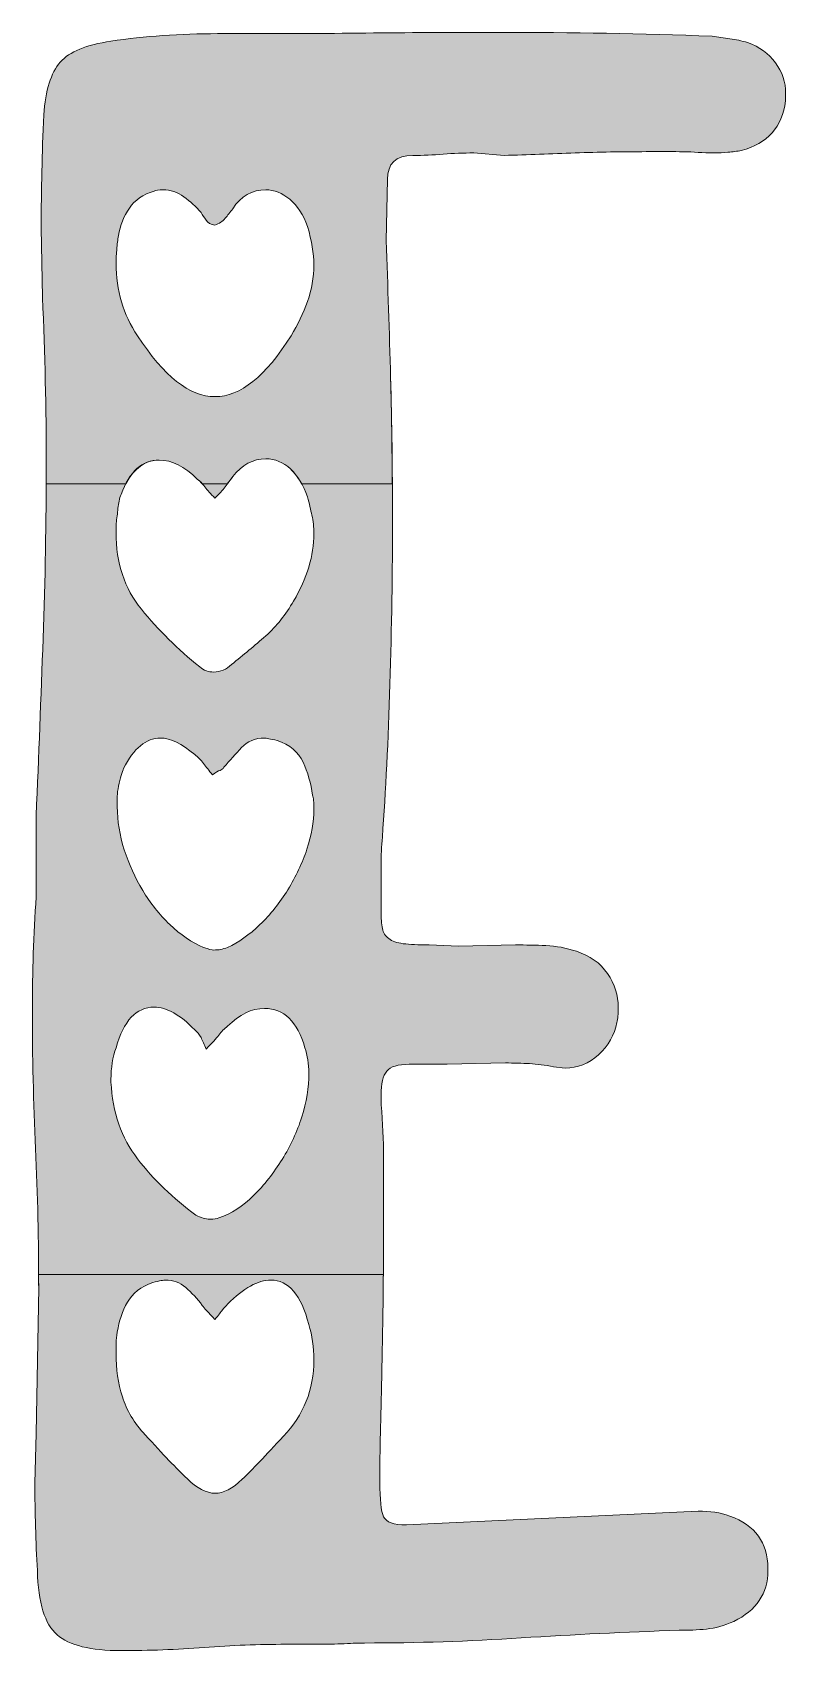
# Model space of a CAD drawing. Header units: inches. Extents: x 34 to 1028, y -972 to -105.
# Drawn here: x 832 to 1025.3, y -971.8 to -556.9 of the extents above; entities that cross this region are included whole.
import ezdxf

# ---------------------------------------------------------------- set-up
doc = ezdxf.new("R2010")
doc.units = ezdxf.units.IN
doc.header["$MEASUREMENT"] = 0
doc.layers.add('Layer 1', color=7, linetype='Continuous')

# ---------------------------------------------------------------- blocks, each defined once
blk = doc.blocks.new('block 4')
at = {"layer": 'Layer 1', "true_color": 0x2b568d}
h = blk.add_hatch(color=167, dxfattribs=at)
h.dxf.hatch_style = 2
edge = h.paths.add_edge_path()
edge.add_spline(control_points=[(854.79, -971.83), (846.98, -971.83), (841.5, -970.47), (838.36, -967.76), (835.21, -965.04), (833.53, -959.57), (833.32, -951.32), (833.1, -947.63), (832.94, -943.89), (832.83, -940.1), (832.72, -936.3), (832.67, -932.56), (832.67, -928.87), (832.67, -928.87), (832.99, -916.18), (832.99, -916.18), (832.99, -916.18), (833.64, -878.75), (833.64, -878.75), (833.64, -866.82), (833.37, -854.95), (832.83, -843.12), (832.28, -831.3), (832.02, -819.42), (832.02, -807.48), (832.02, -797.94), (832.34, -788.28), (832.99, -778.52), (832.99, -778.52), (832.99, -757.69), (832.99, -757.69), (833.64, -742.51), (834.24, -727.38), (834.78, -712.3), (835.32, -697.22), (835.59, -682.3), (835.59, -667.55), (835.59, -653.45), (835.27, -639.24), (834.62, -624.92), (834.62, -624.92), (834.29, -607.02), (834.29, -607.02), (834.29, -602.03), (834.34, -597.21), (834.46, -592.54), (834.56, -587.87), (834.73, -583.05), (834.94, -578.06), (835.38, -571.76), (836.78, -567.26), (839.17, -564.55), (841.56, -561.84), (845.9, -560.05), (852.19, -559.18), (860.87, -557.88), (869.98, -557.23), (879.53, -557.23), (879.53, -557.23), (887.01, -557.23), (887.01, -557.23), (898.08, -557.23), (908.92, -557.18), (919.55, -557.06), (930.18, -556.96), (941.04, -556.9), (952.1, -556.9), (970.32, -556.9), (988.43, -557.23), (1006.44, -557.88), (1007.96, -558.1), (1009.48, -558.32), (1011, -558.53), (1012.52, -558.75), (1014.04, -559.07), (1015.56, -559.51), (1018.59, -560.59), (1020.98, -562.33), (1022.72, -564.71), (1024.45, -567.1), (1025.32, -569.71), (1025.32, -572.52), (1025.32, -572.52), (1025.32, -574.48), (1025.32, -574.48), (1024.45, -581.2), (1020.65, -585.43), (1013.93, -587.17), (1012.84, -587.39), (1011.7, -587.55), (1010.51, -587.66), (1009.32, -587.77), (1008.18, -587.82), (1007.1, -587.82), (1007.1, -587.82), (1004.82, -587.82), (1004.82, -587.82), (1002.21, -587.6), (999.66, -587.49), (997.17, -587.49), (994.67, -587.49), (992.13, -587.49), (989.52, -587.49), (983.45, -587.49), (977.37, -587.6), (971.3, -587.82), (965.22, -588.04), (959.15, -588.26), (953.08, -588.47), (953.08, -588.47), (945.27, -587.82), (945.27, -587.82), (942.66, -587.82), (940.06, -587.93), (937.46, -588.14), (934.85, -588.36), (932.25, -588.47), (929.64, -588.47), (925.3, -588.47), (923.13, -590.53), (923.13, -594.65), (923.13, -594.65), (922.81, -610.27), (922.81, -610.27), (923.24, -621.99), (923.62, -633.7), (923.95, -645.42), (924.27, -657.13), (924.44, -668.96), (924.44, -680.89), (924.44, -695.21), (924.22, -709.59), (923.79, -724.01), (923.35, -738.44), (922.7, -751.51), (921.83, -763.23), (921.62, -765.62), (921.51, -768), (921.51, -770.38), (921.51, -772.78), (921.51, -775.16), (921.51, -777.54), (921.51, -777.54), (921.51, -782.1), (921.51, -782.1), (921.51, -784.05), (921.62, -785.57), (921.83, -786.66), (922.05, -787.75), (922.59, -788.61), (923.46, -789.26), (924.33, -789.91), (925.58, -790.35), (927.2, -790.56), (928.83, -790.78), (931.05, -790.89), (933.87, -790.89), (933.87, -790.89), (941.36, -791.21), (941.36, -791.21), (941.36, -791.21), (956, -790.89), (956, -790.89), (958.61, -790.89), (961.21, -790.94), (963.81, -791.05), (966.42, -791.16), (969.02, -791.65), (971.62, -792.51), (975.09, -793.6), (977.75, -795.5), (979.6, -798.21), (981.44, -800.92), (982.36, -803.8), (982.36, -806.83), (982.36, -808.57), (982.25, -809.87), (982.04, -810.74), (981.39, -813.99), (979.81, -816.76), (977.32, -819.04), (974.82, -821.32), (971.95, -822.45), (968.7, -822.45), (968.7, -822.45), (965.77, -822.13), (965.77, -822.13), (963.6, -821.7), (961.54, -821.43), (959.58, -821.32), (957.63, -821.21), (955.57, -821.15), (953.4, -821.15), (953.4, -821.15), (938.43, -821.48), (938.43, -821.48), (938.43, -821.48), (928.67, -821.48), (928.67, -821.48), (925.85, -821.48), (923.95, -822.08), (922.97, -823.27), (922, -824.46), (921.51, -826.47), (921.51, -829.29), (921.51, -829.29), (921.51, -831.89), (921.51, -831.89), (921.94, -836.45), (922.16, -840.95), (922.16, -845.4), (922.16, -849.85), (922.16, -854.35), (922.16, -858.9), (922.16, -868.23), (922.1, -876.36), (922, -883.31), (921.89, -890.25), (921.78, -896.38), (921.67, -901.7), (921.56, -907.01), (921.45, -911.78), (921.34, -916.02), (921.23, -920.25), (921.18, -924.42), (921.18, -928.55), (921.18, -933.1), (921.51, -936.08), (922.16, -937.49), (922.81, -938.9), (924.76, -939.61), (928.02, -939.61), (928.02, -939.61), (1002.87, -936.03), (1002.87, -936.03), (1005.9, -936.03), (1008.61, -936.46), (1011, -937.33), (1017.51, -939.72), (1020.76, -944.17), (1020.76, -950.67), (1020.76, -950.67), (1020.76, -951.32), (1020.76, -951.32), (1020.76, -957.18), (1017.83, -961.52), (1011.98, -964.34), (1009.59, -965.43), (1007.26, -966.08), (1004.98, -966.29), (1002.7, -966.51), (1000.37, -966.62), (997.98, -966.62), (984.32, -967.05), (970.81, -967.7), (957.47, -968.57), (944.13, -969.44), (930.73, -969.87), (917.28, -969.87), (915.97, -969.87), (914.24, -969.93), (912.07, -970.04), (909.9, -970.14), (907.62, -970.2), (905.24, -970.2), (905.24, -970.2), (897.1, -970.2), (897.1, -970.2), (890.15, -970.2), (883.16, -970.47), (876.11, -971.01), (869.06, -971.55), (861.95, -971.83), (854.79, -971.83)], knot_values=[0, 0, 0, 0, 1, 1, 1, 2, 2, 2, 3, 3, 3, 4, 4, 4, 5, 5, 5, 6, 6, 6, 7, 7, 7, 8, 8, 8, 9, 9, 9, 10, 10, 10, 11, 11, 11, 12, 12, 12, 13, 13, 13, 14, 14, 14, 15, 15, 15, 16, 16, 16, 17, 17, 17, 18, 18, 18, 19, 19, 19, 20, 20, 20, 21, 21, 21, 22, 22, 22, 23, 23, 23, 24, 24, 24, 25, 25, 25, 26, 26, 26, 27, 27, 27, 28, 28, 28, 29, 29, 29, 30, 30, 30, 31, 31, 31, 32, 32, 32, 33, 33, 33, 34, 34, 34, 35, 35, 35, 36, 36, 36, 37, 37, 37, 38, 38, 38, 39, 39, 39, 40, 40, 40, 41, 41, 41, 42, 42, 42, 43, 43, 43, 44, 44, 44, 45, 45, 45, 46, 46, 46, 47, 47, 47, 48, 48, 48, 49, 49, 49, 50, 50, 50, 51, 51, 51, 52, 52, 52, 53, 53, 53, 54, 54, 54, 55, 55, 55, 56, 56, 56, 57, 57, 57, 58, 58, 58, 59, 59, 59, 60, 60, 60, 61, 61, 61, 62, 62, 62, 63, 63, 63, 64, 64, 64, 65, 65, 65, 66, 66, 66, 67, 67, 67, 68, 68, 68, 69, 69, 69, 70, 70, 70, 71, 71, 71, 72, 72, 72, 73, 73, 73, 74, 74, 74, 75, 75, 75, 76, 76, 76, 77, 77, 77, 78, 78, 78, 79, 79, 79, 80, 80, 80, 81, 81, 81, 82, 82, 82, 83, 83, 83, 84, 84, 84, 85, 85, 85, 86, 86, 86, 87, 87, 87, 88, 88, 88, 89, 89, 89, 90, 90, 90, 91, 91, 91, 91], degree=3, periodic=1)
edge = h.paths.add_edge_path()
edge.add_spline(control_points=[(876.6, -817.57), (876.16, -816.49), (875.73, -815.51), (875.3, -814.64), (874.86, -813.78), (874.32, -813.13), (873.67, -812.69), (869.98, -808.79), (866.51, -806.83), (863.26, -806.83), (858.7, -806.83), (855.45, -810.31), (853.49, -817.25), (852.62, -819.64), (852.19, -822.35), (852.19, -825.38), (852.19, -825.38), (852.19, -826.03), (852.19, -826.03), (852.62, -833.84), (854.9, -840.41), (859.03, -845.72), (863.14, -851.04), (868.14, -855.87), (873.99, -860.2), (875.3, -860.86), (876.49, -861.18), (877.57, -861.18), (878.66, -861.18), (879.41, -861.07), (879.85, -860.86), (883.11, -859.77), (886.09, -857.88), (888.8, -855.16), (891.51, -852.45), (893.95, -849.36), (896.12, -845.88), (898.29, -842.42), (899.97, -838.78), (901.17, -834.98), (902.36, -831.19), (902.96, -827.45), (902.96, -823.76), (902.96, -821.37), (902.63, -819.2), (901.98, -817.25), (900.03, -810.52), (896.56, -807.16), (891.57, -807.16), (888.31, -807.16), (885.17, -808.68), (882.13, -811.72), (881.26, -812.37), (880.5, -813.13), (879.85, -813.99), (879.2, -814.86), (878.11, -816.06), (876.6, -817.57)], knot_values=[0, 0, 0, 0, 1, 1, 1, 2, 2, 2, 3, 3, 3, 4, 4, 4, 5, 5, 5, 6, 6, 6, 7, 7, 7, 8, 8, 8, 9, 9, 9, 10, 10, 10, 11, 11, 11, 12, 12, 12, 13, 13, 13, 14, 14, 14, 15, 15, 15, 16, 16, 16, 17, 17, 17, 18, 18, 18, 19, 19, 19, 19], degree=3, periodic=1)
edge = h.paths.add_edge_path()
edge.add_spline(control_points=[(878.88, -606.37), (877.79, -606.15), (877.03, -605.72), (876.6, -605.07), (876.16, -604.41), (875.73, -603.76), (875.3, -603.11), (873.99, -601.6), (872.53, -600.24), (870.9, -599.05), (869.28, -597.86), (867.49, -597.26), (865.53, -597.26), (864.44, -597.26), (863.69, -597.37), (863.26, -597.58), (860.43, -598.45), (858.32, -599.92), (856.91, -601.97), (855.5, -604.04), (854.58, -606.37), (854.14, -608.97), (853.92, -610.06), (853.76, -611.25), (853.66, -612.55), (853.54, -613.85), (853.49, -615.05), (853.49, -616.13), (853.49, -623.08), (855.33, -629.26), (859.03, -634.68), (865.75, -645.09), (872.37, -650.3), (878.88, -650.3), (885.38, -650.3), (891.89, -645.09), (898.4, -634.68), (900.13, -631.86), (901.55, -628.93), (902.63, -625.89), (903.71, -622.86), (904.26, -619.71), (904.26, -616.46), (904.26, -613.64), (903.71, -610.39), (902.63, -606.69), (901.55, -603.66), (900.03, -601.32), (898.08, -599.7), (896.12, -598.07), (894.06, -597.26), (891.89, -597.26), (888.42, -597.26), (885.6, -598.88), (883.43, -602.14), (882.78, -603.01), (882.13, -603.82), (881.48, -604.58), (880.83, -605.34), (879.96, -605.94), (878.88, -606.37)], knot_values=[0, 0, 0, 0, 1, 1, 1, 2, 2, 2, 3, 3, 3, 4, 4, 4, 5, 5, 5, 6, 6, 6, 7, 7, 7, 8, 8, 8, 9, 9, 9, 10, 10, 10, 11, 11, 11, 12, 12, 12, 13, 13, 13, 14, 14, 14, 15, 15, 15, 16, 16, 16, 17, 17, 17, 18, 18, 18, 19, 19, 19, 20, 20, 20, 20], degree=3, periodic=1)
edge = h.paths.add_edge_path()
edge.add_spline(control_points=[(878.88, -676.34), (877.79, -675.25), (876.92, -674.28), (876.27, -673.41), (875.62, -672.54), (874.97, -671.89), (874.32, -671.45), (871.07, -668.2), (867.81, -666.57), (864.56, -666.57), (860.21, -666.57), (856.96, -669.5), (854.79, -675.36), (854.36, -676.45), (854.09, -677.64), (853.98, -678.94), (853.87, -680.24), (853.71, -681.54), (853.49, -682.84), (853.49, -682.84), (853.49, -685.12), (853.49, -685.12), (853.49, -692.93), (855.66, -699.5), (860, -704.81), (864.34, -710.13), (869.33, -715.06), (874.97, -719.62), (876.05, -720.49), (877.25, -720.92), (878.55, -720.92), (880.28, -720.92), (881.8, -720.27), (883.11, -718.97), (886.14, -716.58), (889.07, -714.14), (891.89, -711.64), (894.71, -709.15), (897.1, -706.17), (899.05, -702.7), (902.52, -696.84), (904.26, -691.09), (904.26, -685.45), (904.26, -683.71), (904.1, -682.14), (903.77, -680.73), (903.45, -679.32), (903.06, -677.75), (902.63, -676.01), (901.55, -672.97), (900.08, -670.59), (898.24, -668.85), (896.39, -667.12), (894.28, -666.25), (891.89, -666.25), (888.64, -666.25), (885.82, -667.77), (883.43, -670.8), (882.78, -671.67), (882.13, -672.54), (881.48, -673.41), (880.83, -674.28), (879.96, -675.25), (878.88, -676.34)], knot_values=[0, 0, 0, 0, 1, 1, 1, 2, 2, 2, 3, 3, 3, 4, 4, 4, 5, 5, 5, 6, 6, 6, 7, 7, 7, 8, 8, 8, 9, 9, 9, 10, 10, 10, 11, 11, 11, 12, 12, 12, 13, 13, 13, 14, 14, 14, 15, 15, 15, 16, 16, 16, 17, 17, 17, 18, 18, 18, 19, 19, 19, 20, 20, 20, 21, 21, 21, 21], degree=3, periodic=1)
edge = h.paths.add_edge_path()
edge.add_spline(control_points=[(878.88, -886.89), (877.14, -885.15), (876.05, -883.96), (875.62, -883.31), (874.32, -881.57), (872.91, -880.06), (871.39, -878.75), (869.87, -877.45), (868.14, -876.8), (866.18, -876.8), (865.75, -876.8), (864.66, -877.01), (862.93, -877.45), (859.89, -878.53), (857.72, -880.22), (856.42, -882.5), (855.12, -884.77), (854.25, -887.32), (853.82, -890.14), (853.6, -891.23), (853.49, -892.15), (853.49, -892.91), (853.49, -893.67), (853.49, -894.59), (853.49, -895.68), (853.49, -899.58), (854.03, -903.27), (855.12, -906.74), (856.2, -910.21), (858.16, -913.46), (860.98, -916.5), (865.53, -921.49), (869.11, -925.23), (871.72, -927.73), (874.32, -930.22), (876.7, -931.47), (878.88, -931.47), (881.04, -931.47), (883.38, -930.28), (885.87, -927.89), (888.36, -925.5), (891.89, -921.82), (896.45, -916.83), (901.66, -911.4), (904.26, -904.9), (904.26, -897.3), (904.26, -894.05), (903.82, -891.01), (902.96, -888.19), (901, -880.59), (897.75, -876.8), (893.19, -876.8), (889.94, -876.8), (886.25, -878.86), (882.13, -882.98), (881.69, -883.42), (881.26, -883.9), (880.83, -884.45), (880.39, -884.99), (879.74, -885.8), (878.88, -886.89)], knot_values=[0, 0, 0, 0, 1, 1, 1, 2, 2, 2, 3, 3, 3, 4, 4, 4, 5, 5, 5, 6, 6, 6, 7, 7, 7, 8, 8, 8, 9, 9, 9, 10, 10, 10, 11, 11, 11, 12, 12, 12, 13, 13, 13, 14, 14, 14, 15, 15, 15, 16, 16, 16, 17, 17, 17, 18, 18, 18, 19, 19, 19, 20, 20, 20, 20], degree=3, periodic=1)
edge = h.paths.add_edge_path()
edge.add_spline(control_points=[(878.23, -747.28), (877.36, -746.2), (876.6, -745.22), (875.95, -744.35), (875.3, -743.49), (874.53, -742.72), (873.67, -742.07), (870.42, -739.26), (867.49, -737.84), (864.88, -737.84), (861.19, -737.84), (858.05, -740.45), (855.45, -745.65), (855.01, -746.52), (854.58, -748.04), (854.14, -750.21), (853.92, -751.08), (853.82, -751.95), (853.82, -752.81), (853.82, -753.68), (853.82, -754.55), (853.82, -755.42), (853.82, -759.11), (854.41, -762.79), (855.61, -766.48), (856.8, -770.17), (858.37, -773.64), (860.33, -776.89), (862.28, -780.15), (864.61, -783.08), (867.32, -785.68), (870.03, -788.28), (872.91, -790.24), (875.95, -791.54), (877.25, -791.98), (878.11, -792.19), (878.55, -792.19), (879.2, -792.19), (879.8, -792.14), (880.34, -792.03), (880.88, -791.92), (881.48, -791.76), (882.13, -791.54), (884.95, -790.24), (887.71, -788.28), (890.43, -785.68), (893.14, -783.08), (895.52, -780.1), (897.59, -776.73), (899.65, -773.37), (901.27, -769.9), (902.47, -766.32), (903.66, -762.74), (904.26, -759.32), (904.26, -756.07), (904.26, -754.33), (904.15, -753.14), (903.93, -752.49), (903.5, -749.45), (902.68, -746.63), (901.49, -744.03), (900.3, -741.42), (898.08, -739.58), (894.82, -738.49), (893.08, -738.06), (892, -737.84), (891.57, -737.84), (889.18, -737.84), (887.22, -738.66), (885.71, -740.28), (884.19, -741.91), (882.67, -743.59), (881.15, -745.33), (880.94, -745.76), (880.61, -746.03), (880.18, -746.14), (879.74, -746.25), (879.09, -746.63), (878.23, -747.28)], knot_values=[0, 0, 0, 0, 1, 1, 1, 2, 2, 2, 3, 3, 3, 4, 4, 4, 5, 5, 5, 6, 6, 6, 7, 7, 7, 8, 8, 8, 9, 9, 9, 10, 10, 10, 11, 11, 11, 12, 12, 12, 13, 13, 13, 14, 14, 14, 15, 15, 15, 16, 16, 16, 17, 17, 17, 18, 18, 18, 19, 19, 19, 20, 20, 20, 21, 21, 21, 22, 22, 22, 23, 23, 23, 24, 24, 24, 25, 25, 25, 26, 26, 26, 26], degree=3, periodic=1)
at = {"layer": 'Layer 1', "lineweight": 0}
for points, knots in [([(854.79, -971.83), (846.98, -971.83), (841.5, -970.47), (838.36, -967.76), (835.21, -965.04), (833.53, -959.57), (833.32, -951.32), (833.1, -947.63), (832.94, -943.89), (832.83, -940.1), (832.72, -936.3), (832.67, -932.56), (832.67, -928.87), (832.67, -928.87), (832.99, -916.18), (832.99, -916.18), (832.99, -916.18), (833.64, -878.75), (833.64, -878.75), (833.64, -866.82), (833.37, -854.95), (832.83, -843.12), (832.28, -831.3), (832.02, -819.42), (832.02, -807.48), (832.02, -797.94), (832.34, -788.28), (832.99, -778.52), (832.99, -778.52), (832.99, -757.69), (832.99, -757.69), (833.64, -742.51), (834.24, -727.38), (834.78, -712.3), (835.32, -697.22), (835.59, -682.3), (835.59, -667.55), (835.59, -653.45), (835.27, -639.24), (834.62, -624.92), (834.62, -624.92), (834.29, -607.02), (834.29, -607.02), (834.29, -602.03), (834.34, -597.21), (834.46, -592.54), (834.56, -587.87), (834.73, -583.05), (834.94, -578.06), (835.38, -571.76), (836.78, -567.26), (839.17, -564.55), (841.56, -561.84), (845.9, -560.05), (852.19, -559.18), (860.87, -557.88), (869.98, -557.23), (879.53, -557.23), (879.53, -557.23), (887.01, -557.23), (887.01, -557.23), (898.08, -557.23), (908.92, -557.18), (919.55, -557.06), (930.18, -556.96), (941.04, -556.9), (952.1, -556.9), (970.32, -556.9), (988.43, -557.23), (1006.44, -557.88), (1007.96, -558.1), (1009.48, -558.32), (1011, -558.53), (1012.52, -558.75), (1014.04, -559.07), (1015.56, -559.51), (1018.59, -560.59), (1020.98, -562.33), (1022.72, -564.71), (1024.45, -567.1), (1025.32, -569.71), (1025.32, -572.52), (1025.32, -572.52), (1025.32, -574.48), (1025.32, -574.48), (1024.45, -581.2), (1020.65, -585.43), (1013.93, -587.17), (1012.84, -587.39), (1011.7, -587.55), (1010.51, -587.66), (1009.32, -587.77), (1008.18, -587.82), (1007.1, -587.82), (1007.1, -587.82), (1004.82, -587.82), (1004.82, -587.82), (1002.21, -587.6), (999.66, -587.49), (997.17, -587.49), (994.67, -587.49), (992.13, -587.49), (989.52, -587.49), (983.45, -587.49), (977.37, -587.6), (971.3, -587.82), (965.22, -588.04), (959.15, -588.26), (953.08, -588.47), (953.08, -588.47), (945.27, -587.82), (945.27, -587.82), (942.66, -587.82), (940.06, -587.93), (937.46, -588.14), (934.85, -588.36), (932.25, -588.47), (929.64, -588.47), (925.3, -588.47), (923.13, -590.53), (923.13, -594.65), (923.13, -594.65), (922.81, -610.27), (922.81, -610.27), (923.24, -621.99), (923.62, -633.7), (923.95, -645.42), (924.27, -657.13), (924.44, -668.96), (924.44, -680.89), (924.44, -695.21), (924.22, -709.59), (923.79, -724.01), (923.35, -738.44), (922.7, -751.51), (921.83, -763.23), (921.62, -765.62), (921.51, -768), (921.51, -770.38), (921.51, -772.78), (921.51, -775.16), (921.51, -777.54), (921.51, -777.54), (921.51, -782.1), (921.51, -782.1), (921.51, -784.05), (921.62, -785.57), (921.83, -786.66), (922.05, -787.75), (922.59, -788.61), (923.46, -789.26), (924.33, -789.91), (925.58, -790.35), (927.2, -790.56), (928.83, -790.78), (931.05, -790.89), (933.87, -790.89), (933.87, -790.89), (941.36, -791.21), (941.36, -791.21), (941.36, -791.21), (956, -790.89), (956, -790.89), (958.61, -790.89), (961.21, -790.94), (963.81, -791.05), (966.42, -791.16), (969.02, -791.65), (971.62, -792.51), (975.09, -793.6), (977.75, -795.5), (979.6, -798.21), (981.44, -800.92), (982.36, -803.8), (982.36, -806.83), (982.36, -808.57), (982.25, -809.87), (982.04, -810.74), (981.39, -813.99), (979.81, -816.76), (977.32, -819.04), (974.82, -821.32), (971.95, -822.45), (968.7, -822.45), (968.7, -822.45), (965.77, -822.13), (965.77, -822.13), (963.6, -821.7), (961.54, -821.43), (959.58, -821.32), (957.63, -821.21), (955.57, -821.15), (953.4, -821.15), (953.4, -821.15), (938.43, -821.48), (938.43, -821.48), (938.43, -821.48), (928.67, -821.48), (928.67, -821.48), (925.85, -821.48), (923.95, -822.08), (922.97, -823.27), (922, -824.46), (921.51, -826.47), (921.51, -829.29), (921.51, -829.29), (921.51, -831.89), (921.51, -831.89), (921.94, -836.45), (922.16, -840.95), (922.16, -845.4), (922.16, -849.85), (922.16, -854.35), (922.16, -858.9), (922.16, -868.23), (922.1, -876.36), (922, -883.31), (921.89, -890.25), (921.78, -896.38), (921.67, -901.7), (921.56, -907.01), (921.45, -911.78), (921.34, -916.02), (921.23, -920.25), (921.18, -924.42), (921.18, -928.55), (921.18, -933.1), (921.51, -936.08), (922.16, -937.49), (922.81, -938.9), (924.76, -939.61), (928.02, -939.61), (928.02, -939.61), (1002.87, -936.03), (1002.87, -936.03), (1005.9, -936.03), (1008.61, -936.46), (1011, -937.33), (1017.51, -939.72), (1020.76, -944.17), (1020.76, -950.67), (1020.76, -950.67), (1020.76, -951.32), (1020.76, -951.32), (1020.76, -957.18), (1017.83, -961.52), (1011.98, -964.34), (1009.59, -965.43), (1007.26, -966.08), (1004.98, -966.29), (1002.7, -966.51), (1000.37, -966.62), (997.98, -966.62), (984.32, -967.05), (970.81, -967.7), (957.47, -968.57), (944.13, -969.44), (930.73, -969.87), (917.28, -969.87), (915.97, -969.87), (914.24, -969.93), (912.07, -970.04), (909.9, -970.14), (907.62, -970.2), (905.24, -970.2), (905.24, -970.2), (897.1, -970.2), (897.1, -970.2), (890.15, -970.2), (883.16, -970.47), (876.11, -971.01), (869.06, -971.55), (861.95, -971.83), (854.79, -971.83)], [0, 0, 0, 0, 1, 1, 1, 2, 2, 2, 3, 3, 3, 4, 4, 4, 5, 5, 5, 6, 6, 6, 7, 7, 7, 8, 8, 8, 9, 9, 9, 10, 10, 10, 11, 11, 11, 12, 12, 12, 13, 13, 13, 14, 14, 14, 15, 15, 15, 16, 16, 16, 17, 17, 17, 18, 18, 18, 19, 19, 19, 20, 20, 20, 21, 21, 21, 22, 22, 22, 23, 23, 23, 24, 24, 24, 25, 25, 25, 26, 26, 26, 27, 27, 27, 28, 28, 28, 29, 29, 29, 30, 30, 30, 31, 31, 31, 32, 32, 32, 33, 33, 33, 34, 34, 34, 35, 35, 35, 36, 36, 36, 37, 37, 37, 38, 38, 38, 39, 39, 39, 40, 40, 40, 41, 41, 41, 42, 42, 42, 43, 43, 43, 44, 44, 44, 45, 45, 45, 46, 46, 46, 47, 47, 47, 48, 48, 48, 49, 49, 49, 50, 50, 50, 51, 51, 51, 52, 52, 52, 53, 53, 53, 54, 54, 54, 55, 55, 55, 56, 56, 56, 57, 57, 57, 58, 58, 58, 59, 59, 59, 60, 60, 60, 61, 61, 61, 62, 62, 62, 63, 63, 63, 64, 64, 64, 65, 65, 65, 66, 66, 66, 67, 67, 67, 68, 68, 68, 69, 69, 69, 70, 70, 70, 71, 71, 71, 72, 72, 72, 73, 73, 73, 74, 74, 74, 75, 75, 75, 76, 76, 76, 77, 77, 77, 78, 78, 78, 79, 79, 79, 80, 80, 80, 81, 81, 81, 82, 82, 82, 83, 83, 83, 84, 84, 84, 85, 85, 85, 86, 86, 86, 87, 87, 87, 88, 88, 88, 89, 89, 89, 90, 90, 90, 91, 91, 91, 91]), ([(878.88, -606.37), (877.79, -606.15), (877.03, -605.72), (876.6, -605.07), (876.16, -604.41), (875.73, -603.76), (875.3, -603.11), (873.99, -601.6), (872.53, -600.24), (870.9, -599.05), (869.28, -597.86), (867.49, -597.26), (865.53, -597.26), (864.44, -597.26), (863.69, -597.37), (863.26, -597.58), (860.43, -598.45), (858.32, -599.92), (856.91, -601.97), (855.5, -604.04), (854.58, -606.37), (854.14, -608.97), (853.92, -610.06), (853.76, -611.25), (853.66, -612.55), (853.54, -613.85), (853.49, -615.05), (853.49, -616.13), (853.49, -623.08), (855.33, -629.26), (859.03, -634.68), (865.75, -645.09), (872.37, -650.3), (878.88, -650.3), (885.38, -650.3), (891.89, -645.09), (898.4, -634.68), (900.13, -631.86), (901.55, -628.93), (902.63, -625.89), (903.71, -622.86), (904.26, -619.71), (904.26, -616.46), (904.26, -613.64), (903.71, -610.39), (902.63, -606.69), (901.55, -603.66), (900.03, -601.32), (898.08, -599.7), (896.12, -598.07), (894.06, -597.26), (891.89, -597.26), (888.42, -597.26), (885.6, -598.88), (883.43, -602.14), (882.78, -603.01), (882.13, -603.82), (881.48, -604.58), (880.83, -605.34), (879.96, -605.94), (878.88, -606.37)], [0, 0, 0, 0, 1, 1, 1, 2, 2, 2, 3, 3, 3, 4, 4, 4, 5, 5, 5, 6, 6, 6, 7, 7, 7, 8, 8, 8, 9, 9, 9, 10, 10, 10, 11, 11, 11, 12, 12, 12, 13, 13, 13, 14, 14, 14, 15, 15, 15, 16, 16, 16, 17, 17, 17, 18, 18, 18, 19, 19, 19, 20, 20, 20, 20]), ([(878.88, -676.34), (877.79, -675.25), (876.92, -674.28), (876.27, -673.41), (875.62, -672.54), (874.97, -671.89), (874.32, -671.45), (871.07, -668.2), (867.81, -666.57), (864.56, -666.57), (860.21, -666.57), (856.96, -669.5), (854.79, -675.36), (854.36, -676.45), (854.09, -677.64), (853.98, -678.94), (853.87, -680.24), (853.71, -681.54), (853.49, -682.84), (853.49, -682.84), (853.49, -685.12), (853.49, -685.12), (853.49, -692.93), (855.66, -699.5), (860, -704.81), (864.34, -710.13), (869.33, -715.06), (874.97, -719.62), (876.05, -720.49), (877.25, -720.92), (878.55, -720.92), (880.28, -720.92), (881.8, -720.27), (883.11, -718.97), (886.14, -716.58), (889.07, -714.14), (891.89, -711.64), (894.71, -709.15), (897.1, -706.17), (899.05, -702.7), (902.52, -696.84), (904.26, -691.09), (904.26, -685.45), (904.26, -683.71), (904.1, -682.14), (903.77, -680.73), (903.45, -679.32), (903.06, -677.75), (902.63, -676.01), (901.55, -672.97), (900.08, -670.59), (898.24, -668.85), (896.39, -667.12), (894.28, -666.25), (891.89, -666.25), (888.64, -666.25), (885.82, -667.77), (883.43, -670.8), (882.78, -671.67), (882.13, -672.54), (881.48, -673.41), (880.83, -674.28), (879.96, -675.25), (878.88, -676.34)], [0, 0, 0, 0, 1, 1, 1, 2, 2, 2, 3, 3, 3, 4, 4, 4, 5, 5, 5, 6, 6, 6, 7, 7, 7, 8, 8, 8, 9, 9, 9, 10, 10, 10, 11, 11, 11, 12, 12, 12, 13, 13, 13, 14, 14, 14, 15, 15, 15, 16, 16, 16, 17, 17, 17, 18, 18, 18, 19, 19, 19, 20, 20, 20, 21, 21, 21, 21]), ([(878.23, -747.28), (877.36, -746.2), (876.6, -745.22), (875.95, -744.35), (875.3, -743.49), (874.53, -742.72), (873.67, -742.07), (870.42, -739.26), (867.49, -737.84), (864.88, -737.84), (861.19, -737.84), (858.05, -740.45), (855.45, -745.65), (855.01, -746.52), (854.58, -748.04), (854.14, -750.21), (853.92, -751.08), (853.82, -751.95), (853.82, -752.81), (853.82, -753.68), (853.82, -754.55), (853.82, -755.42), (853.82, -759.11), (854.41, -762.79), (855.61, -766.48), (856.8, -770.17), (858.37, -773.64), (860.33, -776.89), (862.28, -780.15), (864.61, -783.08), (867.32, -785.68), (870.03, -788.28), (872.91, -790.24), (875.95, -791.54), (877.25, -791.98), (878.11, -792.19), (878.55, -792.19), (879.2, -792.19), (879.8, -792.14), (880.34, -792.03), (880.88, -791.92), (881.48, -791.76), (882.13, -791.54), (884.95, -790.24), (887.71, -788.28), (890.43, -785.68), (893.14, -783.08), (895.52, -780.1), (897.59, -776.73), (899.65, -773.37), (901.27, -769.9), (902.47, -766.32), (903.66, -762.74), (904.26, -759.32), (904.26, -756.07), (904.26, -754.33), (904.15, -753.14), (903.93, -752.49), (903.5, -749.45), (902.68, -746.63), (901.49, -744.03), (900.3, -741.42), (898.08, -739.58), (894.82, -738.49), (893.08, -738.06), (892, -737.84), (891.57, -737.84), (889.18, -737.84), (887.22, -738.66), (885.71, -740.28), (884.19, -741.91), (882.67, -743.59), (881.15, -745.33), (880.94, -745.76), (880.61, -746.03), (880.18, -746.14), (879.74, -746.25), (879.09, -746.63), (878.23, -747.28)], [0, 0, 0, 0, 1, 1, 1, 2, 2, 2, 3, 3, 3, 4, 4, 4, 5, 5, 5, 6, 6, 6, 7, 7, 7, 8, 8, 8, 9, 9, 9, 10, 10, 10, 11, 11, 11, 12, 12, 12, 13, 13, 13, 14, 14, 14, 15, 15, 15, 16, 16, 16, 17, 17, 17, 18, 18, 18, 19, 19, 19, 20, 20, 20, 21, 21, 21, 22, 22, 22, 23, 23, 23, 24, 24, 24, 25, 25, 25, 26, 26, 26, 26]), ([(876.6, -817.57), (876.16, -816.49), (875.73, -815.51), (875.3, -814.64), (874.86, -813.78), (874.32, -813.13), (873.67, -812.69), (869.98, -808.79), (866.51, -806.83), (863.26, -806.83), (858.7, -806.83), (855.45, -810.31), (853.49, -817.25), (852.62, -819.64), (852.19, -822.35), (852.19, -825.38), (852.19, -825.38), (852.19, -826.03), (852.19, -826.03), (852.62, -833.84), (854.9, -840.41), (859.03, -845.72), (863.14, -851.04), (868.14, -855.87), (873.99, -860.2), (875.3, -860.86), (876.49, -861.18), (877.57, -861.18), (878.66, -861.18), (879.41, -861.07), (879.85, -860.86), (883.11, -859.77), (886.09, -857.88), (888.8, -855.16), (891.51, -852.45), (893.95, -849.36), (896.12, -845.88), (898.29, -842.42), (899.97, -838.78), (901.17, -834.98), (902.36, -831.19), (902.96, -827.45), (902.96, -823.76), (902.96, -821.37), (902.63, -819.2), (901.98, -817.25), (900.03, -810.52), (896.56, -807.16), (891.57, -807.16), (888.31, -807.16), (885.17, -808.68), (882.13, -811.72), (881.26, -812.37), (880.5, -813.13), (879.85, -813.99), (879.2, -814.86), (878.11, -816.06), (876.6, -817.57)], [0, 0, 0, 0, 1, 1, 1, 2, 2, 2, 3, 3, 3, 4, 4, 4, 5, 5, 5, 6, 6, 6, 7, 7, 7, 8, 8, 8, 9, 9, 9, 10, 10, 10, 11, 11, 11, 12, 12, 12, 13, 13, 13, 14, 14, 14, 15, 15, 15, 16, 16, 16, 17, 17, 17, 18, 18, 18, 19, 19, 19, 19]), ([(878.88, -886.89), (877.14, -885.15), (876.05, -883.96), (875.62, -883.31), (874.32, -881.57), (872.91, -880.06), (871.39, -878.75), (869.87, -877.45), (868.14, -876.8), (866.18, -876.8), (865.75, -876.8), (864.66, -877.01), (862.93, -877.45), (859.89, -878.53), (857.72, -880.22), (856.42, -882.5), (855.12, -884.77), (854.25, -887.32), (853.82, -890.14), (853.6, -891.23), (853.49, -892.15), (853.49, -892.91), (853.49, -893.67), (853.49, -894.59), (853.49, -895.68), (853.49, -899.58), (854.03, -903.27), (855.12, -906.74), (856.2, -910.21), (858.16, -913.46), (860.98, -916.5), (865.53, -921.49), (869.11, -925.23), (871.72, -927.73), (874.32, -930.22), (876.7, -931.47), (878.88, -931.47), (881.04, -931.47), (883.38, -930.28), (885.87, -927.89), (888.36, -925.5), (891.89, -921.82), (896.45, -916.83), (901.66, -911.4), (904.26, -904.9), (904.26, -897.3), (904.26, -894.05), (903.82, -891.01), (902.96, -888.19), (901, -880.59), (897.75, -876.8), (893.19, -876.8), (889.94, -876.8), (886.25, -878.86), (882.13, -882.98), (881.69, -883.42), (881.26, -883.9), (880.83, -884.45), (880.39, -884.99), (879.74, -885.8), (878.88, -886.89)], [0, 0, 0, 0, 1, 1, 1, 2, 2, 2, 3, 3, 3, 4, 4, 4, 5, 5, 5, 6, 6, 6, 7, 7, 7, 8, 8, 8, 9, 9, 9, 10, 10, 10, 11, 11, 11, 12, 12, 12, 13, 13, 13, 14, 14, 14, 15, 15, 15, 16, 16, 16, 17, 17, 17, 18, 18, 18, 19, 19, 19, 20, 20, 20, 20])]:
    blk.add_open_spline(points, degree=3, knots=knots, dxfattribs=at)
blk = doc.blocks.new('block 5')
at = {"layer": 'Layer 1', "true_color": 0xd21b30}
h = blk.add_hatch(color=242, dxfattribs=at)
h.dxf.hatch_style = 2
edge = h.paths.add_edge_path()
edge.add_spline(control_points=[(835.59, -667.55), (835.59, -669.23), (835.55, -670.93), (835.55, -672.62), (835.55, -672.62), (856.03, -672.62), (856.03, -672.62), (858.13, -668.61), (860.96, -666.57), (864.56, -666.57), (867.81, -666.57), (871.07, -668.2), (874.32, -671.45), (874.74, -671.74), (875.17, -672.15), (875.6, -672.62), (875.6, -672.62), (882.07, -672.62), (882.07, -672.62), (882.53, -672.01), (882.98, -671.41), (883.43, -670.8), (885.82, -667.77), (888.64, -666.25), (891.89, -666.25), (894.28, -666.25), (896.39, -667.12), (898.24, -668.85), (899.32, -669.87), (900.26, -671.15), (901.08, -672.62), (901.08, -672.62), (924.38, -672.62), (924.38, -672.62), (924.32, -663.49), (924.2, -654.41), (923.95, -645.42), (923.62, -633.7), (923.24, -621.99), (922.81, -610.27), (922.81, -610.27), (923.13, -594.65), (923.13, -594.65), (923.13, -590.53), (925.3, -588.47), (929.64, -588.47), (932.25, -588.47), (934.85, -588.36), (937.46, -588.14), (940.06, -587.93), (942.66, -587.82), (945.27, -587.82), (945.27, -587.82), (953.08, -588.47), (953.08, -588.47), (959.15, -588.26), (965.22, -588.04), (971.3, -587.82), (977.37, -587.6), (983.45, -587.49), (989.52, -587.49), (989.52, -587.49), (997.17, -587.49), (997.17, -587.49), (999.66, -587.49), (1002.21, -587.6), (1004.82, -587.82), (1004.82, -587.82), (1007.1, -587.82), (1007.1, -587.82), (1008.18, -587.82), (1009.32, -587.77), (1010.51, -587.66), (1011.7, -587.55), (1012.84, -587.39), (1013.93, -587.17), (1020.65, -585.43), (1024.45, -581.2), (1025.32, -574.48), (1025.32, -574.48), (1025.32, -572.52), (1025.32, -572.52), (1025.32, -569.71), (1024.45, -567.1), (1022.72, -564.71), (1020.98, -562.33), (1018.59, -560.59), (1015.56, -559.51), (1014.04, -559.07), (1012.52, -558.75), (1011, -558.53), (1009.48, -558.32), (1007.96, -558.1), (1006.44, -557.88), (988.43, -557.23), (970.32, -556.9), (952.1, -556.9), (941.04, -556.9), (930.18, -556.96), (919.55, -557.06), (908.92, -557.18), (898.08, -557.23), (887.01, -557.23), (887.01, -557.23), (879.53, -557.23), (879.53, -557.23), (869.98, -557.23), (860.87, -557.88), (852.19, -559.18), (845.9, -560.05), (841.56, -561.84), (839.17, -564.55), (836.78, -567.26), (835.38, -571.76), (834.94, -578.06), (834.73, -583.05), (834.56, -587.87), (834.46, -592.54), (834.34, -597.21), (834.29, -602.03), (834.29, -607.02), (834.29, -607.02), (834.62, -624.92), (834.62, -624.92), (835.27, -639.24), (835.59, -653.45), (835.59, -667.55)], knot_values=[0, 0, 0, 0, 1, 1, 1, 2, 2, 2, 3, 3, 3, 4, 4, 4, 5, 5, 5, 6, 6, 6, 7, 7, 7, 8, 8, 8, 9, 9, 9, 10, 10, 10, 11, 11, 11, 12, 12, 12, 13, 13, 13, 14, 14, 14, 15, 15, 15, 16, 16, 16, 17, 17, 17, 18, 18, 18, 19, 19, 19, 20, 20, 20, 21, 21, 21, 22, 22, 22, 23, 23, 23, 24, 24, 24, 25, 25, 25, 26, 26, 26, 27, 27, 27, 28, 28, 28, 29, 29, 29, 30, 30, 30, 31, 31, 31, 32, 32, 32, 33, 33, 33, 34, 34, 34, 35, 35, 35, 36, 36, 36, 37, 37, 37, 38, 38, 38, 39, 39, 39, 40, 40, 40, 41, 41, 41, 42, 42, 42, 42], degree=3, periodic=1)
edge = h.paths.add_edge_path()
edge.add_spline(control_points=[(853.66, -612.55), (853.76, -611.25), (853.92, -610.06), (854.14, -608.97), (854.58, -606.37), (855.5, -604.04), (856.91, -601.97), (858.32, -599.92), (860.43, -598.45), (863.26, -597.58), (863.69, -597.37), (864.44, -597.26), (865.53, -597.26), (867.49, -597.26), (869.28, -597.86), (870.9, -599.05), (872.53, -600.24), (873.99, -601.6), (875.3, -603.11), (875.73, -603.76), (876.16, -604.41), (876.6, -605.07), (877.03, -605.72), (877.79, -606.15), (878.88, -606.37), (879.96, -605.94), (880.83, -605.34), (881.48, -604.58), (882.13, -603.82), (882.78, -603.01), (883.43, -602.14), (885.6, -598.88), (888.42, -597.26), (891.89, -597.26), (894.06, -597.26), (896.12, -598.07), (898.08, -599.7), (900.03, -601.32), (901.55, -603.66), (902.63, -606.69), (903.71, -610.39), (904.26, -613.64), (904.26, -616.46), (904.26, -619.71), (903.71, -622.86), (902.63, -625.89), (901.55, -628.93), (900.13, -631.86), (898.4, -634.68), (891.89, -645.09), (885.38, -650.3), (878.88, -650.3), (872.37, -650.3), (865.75, -645.09), (859.03, -634.68), (855.33, -629.26), (853.49, -623.08), (853.49, -616.13), (853.49, -615.05), (853.54, -613.85), (853.66, -612.55)], knot_values=[0, 0, 0, 0, 1, 1, 1, 2, 2, 2, 3, 3, 3, 4, 4, 4, 5, 5, 5, 6, 6, 6, 7, 7, 7, 8, 8, 8, 9, 9, 9, 10, 10, 10, 11, 11, 11, 12, 12, 12, 13, 13, 13, 14, 14, 14, 15, 15, 15, 16, 16, 16, 17, 17, 17, 18, 18, 18, 19, 19, 19, 20, 20, 20, 20], degree=3, periodic=1)
h = blk.add_hatch(color=242, dxfattribs=at)
h.dxf.hatch_style = 2
edge = h.paths.add_edge_path()
edge.add_spline(control_points=[(1011, -937.33), (1008.61, -936.46), (1005.9, -936.03), (1002.87, -936.03), (1002.87, -936.03), (928.02, -939.61), (928.02, -939.61), (924.76, -939.61), (922.81, -938.9), (922.16, -937.49), (921.51, -936.08), (921.18, -933.1), (921.18, -928.55), (921.18, -924.42), (921.23, -920.25), (921.34, -916.02), (921.45, -911.78), (921.56, -907.01), (921.67, -901.7), (921.78, -896.38), (921.89, -890.25), (922, -883.31), (922.03, -880.83), (922.06, -878.15), (922.09, -875.37), (922.09, -875.37), (833.6, -875.37), (833.6, -875.37), (833.61, -876.5), (833.64, -877.62), (833.64, -878.75), (833.64, -878.75), (832.99, -916.18), (832.99, -916.18), (832.99, -916.18), (832.67, -928.87), (832.67, -928.87), (832.67, -932.56), (832.72, -936.3), (832.83, -940.1), (832.94, -943.89), (833.1, -947.63), (833.32, -951.32), (833.53, -959.57), (835.21, -965.04), (838.36, -967.76), (841.5, -970.47), (846.98, -971.83), (854.79, -971.83), (861.95, -971.83), (869.06, -971.55), (876.11, -971.01), (883.16, -970.47), (890.15, -970.2), (897.1, -970.2), (897.1, -970.2), (905.24, -970.2), (905.24, -970.2), (907.62, -970.2), (909.9, -970.14), (912.07, -970.04), (914.24, -969.93), (915.97, -969.87), (917.28, -969.87), (930.73, -969.87), (944.13, -969.44), (957.47, -968.57), (970.81, -967.7), (984.32, -967.05), (997.98, -966.62), (1000.37, -966.62), (1002.7, -966.51), (1004.98, -966.29), (1007.26, -966.08), (1009.59, -965.43), (1011.98, -964.34), (1017.83, -961.52), (1020.76, -957.18), (1020.76, -951.32), (1020.76, -951.32), (1020.76, -950.67), (1020.76, -950.67), (1020.76, -944.17), (1017.51, -939.72), (1011, -937.33)], knot_values=[0, 0, 0, 0, 1, 1, 1, 2, 2, 2, 3, 3, 3, 4, 4, 4, 5, 5, 5, 6, 6, 6, 7, 7, 7, 8, 8, 8, 9, 9, 9, 10, 10, 10, 11, 11, 11, 12, 12, 12, 13, 13, 13, 14, 14, 14, 15, 15, 15, 16, 16, 16, 17, 17, 17, 18, 18, 18, 19, 19, 19, 20, 20, 20, 21, 21, 21, 22, 22, 22, 23, 23, 23, 24, 24, 24, 25, 25, 25, 26, 26, 26, 27, 27, 27, 28, 28, 28, 28], degree=3, periodic=1)
edge = h.paths.add_edge_path()
edge.add_spline(control_points=[(896.45, -916.83), (891.89, -921.82), (888.36, -925.5), (885.87, -927.89), (883.38, -930.28), (881.04, -931.47), (878.88, -931.47), (876.7, -931.47), (874.32, -930.22), (871.72, -927.73), (869.11, -925.23), (865.53, -921.49), (860.98, -916.5), (858.16, -913.46), (856.2, -910.21), (855.12, -906.74), (854.03, -903.27), (853.49, -899.58), (853.49, -895.68), (853.49, -895.68), (853.49, -892.91), (853.49, -892.91), (853.49, -892.15), (853.6, -891.23), (853.82, -890.14), (854.25, -887.32), (855.12, -884.77), (856.42, -882.5), (857.72, -880.22), (859.89, -878.53), (862.93, -877.45), (864.66, -877.01), (865.75, -876.8), (866.18, -876.8), (868.14, -876.8), (869.87, -877.45), (871.39, -878.75), (872.91, -880.06), (874.32, -881.57), (875.62, -883.31), (876.05, -883.96), (877.14, -885.15), (878.88, -886.89), (879.74, -885.8), (880.39, -884.99), (880.83, -884.45), (881.26, -883.9), (881.69, -883.42), (882.13, -882.98), (886.25, -878.86), (889.94, -876.8), (893.19, -876.8), (897.75, -876.8), (901, -880.59), (902.96, -888.19), (903.82, -891.01), (904.26, -894.05), (904.26, -897.3), (904.26, -904.9), (901.66, -911.4), (896.45, -916.83)], knot_values=[0, 0, 0, 0, 1, 1, 1, 2, 2, 2, 3, 3, 3, 4, 4, 4, 5, 5, 5, 6, 6, 6, 7, 7, 7, 8, 8, 8, 9, 9, 9, 10, 10, 10, 11, 11, 11, 12, 12, 12, 13, 13, 13, 14, 14, 14, 15, 15, 15, 16, 16, 16, 17, 17, 17, 18, 18, 18, 19, 19, 19, 20, 20, 20, 20], degree=3, periodic=1)
at = {"layer": 'Layer 1', "lineweight": 0}
for points, knots in [([(835.59, -667.55), (835.59, -669.23), (835.55, -670.93), (835.55, -672.62), (835.55, -672.62), (856.03, -672.62), (856.03, -672.62), (858.13, -668.61), (860.96, -666.57), (864.56, -666.57), (867.81, -666.57), (871.07, -668.2), (874.32, -671.45), (874.74, -671.74), (875.17, -672.15), (875.6, -672.62), (875.6, -672.62), (882.07, -672.62), (882.07, -672.62), (882.53, -672.01), (882.98, -671.41), (883.43, -670.8), (885.82, -667.77), (888.64, -666.25), (891.89, -666.25), (894.28, -666.25), (896.39, -667.12), (898.24, -668.85), (899.32, -669.87), (900.26, -671.15), (901.08, -672.62), (901.08, -672.62), (924.38, -672.62), (924.38, -672.62), (924.32, -663.49), (924.2, -654.41), (923.95, -645.42), (923.62, -633.7), (923.24, -621.99), (922.81, -610.27), (922.81, -610.27), (923.13, -594.65), (923.13, -594.65), (923.13, -590.53), (925.3, -588.47), (929.64, -588.47), (932.25, -588.47), (934.85, -588.36), (937.46, -588.14), (940.06, -587.93), (942.66, -587.82), (945.27, -587.82), (945.27, -587.82), (953.08, -588.47), (953.08, -588.47), (959.15, -588.26), (965.22, -588.04), (971.3, -587.82), (977.37, -587.6), (983.45, -587.49), (989.52, -587.49), (989.52, -587.49), (997.17, -587.49), (997.17, -587.49), (999.66, -587.49), (1002.21, -587.6), (1004.82, -587.82), (1004.82, -587.82), (1007.1, -587.82), (1007.1, -587.82), (1008.18, -587.82), (1009.32, -587.77), (1010.51, -587.66), (1011.7, -587.55), (1012.84, -587.39), (1013.93, -587.17), (1020.65, -585.43), (1024.45, -581.2), (1025.32, -574.48), (1025.32, -574.48), (1025.32, -572.52), (1025.32, -572.52), (1025.32, -569.71), (1024.45, -567.1), (1022.72, -564.71), (1020.98, -562.33), (1018.59, -560.59), (1015.56, -559.51), (1014.04, -559.07), (1012.52, -558.75), (1011, -558.53), (1009.48, -558.32), (1007.96, -558.1), (1006.44, -557.88), (988.43, -557.23), (970.32, -556.9), (952.1, -556.9), (941.04, -556.9), (930.18, -556.96), (919.55, -557.06), (908.92, -557.18), (898.08, -557.23), (887.01, -557.23), (887.01, -557.23), (879.53, -557.23), (879.53, -557.23), (869.98, -557.23), (860.87, -557.88), (852.19, -559.18), (845.9, -560.05), (841.56, -561.84), (839.17, -564.55), (836.78, -567.26), (835.38, -571.76), (834.94, -578.06), (834.73, -583.05), (834.56, -587.87), (834.46, -592.54), (834.34, -597.21), (834.29, -602.03), (834.29, -607.02), (834.29, -607.02), (834.62, -624.92), (834.62, -624.92), (835.27, -639.24), (835.59, -653.45), (835.59, -667.55)], [0, 0, 0, 0, 1, 1, 1, 2, 2, 2, 3, 3, 3, 4, 4, 4, 5, 5, 5, 6, 6, 6, 7, 7, 7, 8, 8, 8, 9, 9, 9, 10, 10, 10, 11, 11, 11, 12, 12, 12, 13, 13, 13, 14, 14, 14, 15, 15, 15, 16, 16, 16, 17, 17, 17, 18, 18, 18, 19, 19, 19, 20, 20, 20, 21, 21, 21, 22, 22, 22, 23, 23, 23, 24, 24, 24, 25, 25, 25, 26, 26, 26, 27, 27, 27, 28, 28, 28, 29, 29, 29, 30, 30, 30, 31, 31, 31, 32, 32, 32, 33, 33, 33, 34, 34, 34, 35, 35, 35, 36, 36, 36, 37, 37, 37, 38, 38, 38, 39, 39, 39, 40, 40, 40, 41, 41, 41, 42, 42, 42, 42]), ([(853.66, -612.55), (853.76, -611.25), (853.92, -610.06), (854.14, -608.97), (854.58, -606.37), (855.5, -604.04), (856.91, -601.97), (858.32, -599.92), (860.43, -598.45), (863.26, -597.58), (863.69, -597.37), (864.44, -597.26), (865.53, -597.26), (867.49, -597.26), (869.28, -597.86), (870.9, -599.05), (872.53, -600.24), (873.99, -601.6), (875.3, -603.11), (875.73, -603.76), (876.16, -604.41), (876.6, -605.07), (877.03, -605.72), (877.79, -606.15), (878.88, -606.37), (879.96, -605.94), (880.83, -605.34), (881.48, -604.58), (882.13, -603.82), (882.78, -603.01), (883.43, -602.14), (885.6, -598.88), (888.42, -597.26), (891.89, -597.26), (894.06, -597.26), (896.12, -598.07), (898.08, -599.7), (900.03, -601.32), (901.55, -603.66), (902.63, -606.69), (903.71, -610.39), (904.26, -613.64), (904.26, -616.46), (904.26, -619.71), (903.71, -622.86), (902.63, -625.89), (901.55, -628.93), (900.13, -631.86), (898.4, -634.68), (891.89, -645.09), (885.38, -650.3), (878.88, -650.3), (872.37, -650.3), (865.75, -645.09), (859.03, -634.68), (855.33, -629.26), (853.49, -623.08), (853.49, -616.13), (853.49, -615.05), (853.54, -613.85), (853.66, -612.55)], [0, 0, 0, 0, 1, 1, 1, 2, 2, 2, 3, 3, 3, 4, 4, 4, 5, 5, 5, 6, 6, 6, 7, 7, 7, 8, 8, 8, 9, 9, 9, 10, 10, 10, 11, 11, 11, 12, 12, 12, 13, 13, 13, 14, 14, 14, 15, 15, 15, 16, 16, 16, 17, 17, 17, 18, 18, 18, 19, 19, 19, 20, 20, 20, 20]), ([(1011, -937.33), (1008.61, -936.46), (1005.9, -936.03), (1002.87, -936.03), (1002.87, -936.03), (928.02, -939.61), (928.02, -939.61), (924.76, -939.61), (922.81, -938.9), (922.16, -937.49), (921.51, -936.08), (921.18, -933.1), (921.18, -928.55), (921.18, -924.42), (921.23, -920.25), (921.34, -916.02), (921.45, -911.78), (921.56, -907.01), (921.67, -901.7), (921.78, -896.38), (921.89, -890.25), (922, -883.31), (922.03, -880.83), (922.06, -878.15), (922.09, -875.37), (922.09, -875.37), (833.6, -875.37), (833.6, -875.37), (833.61, -876.5), (833.64, -877.62), (833.64, -878.75), (833.64, -878.75), (832.99, -916.18), (832.99, -916.18), (832.99, -916.18), (832.67, -928.87), (832.67, -928.87), (832.67, -932.56), (832.72, -936.3), (832.83, -940.1), (832.94, -943.89), (833.1, -947.63), (833.32, -951.32), (833.53, -959.57), (835.21, -965.04), (838.36, -967.76), (841.5, -970.47), (846.98, -971.83), (854.79, -971.83), (861.95, -971.83), (869.06, -971.55), (876.11, -971.01), (883.16, -970.47), (890.15, -970.2), (897.1, -970.2), (897.1, -970.2), (905.24, -970.2), (905.24, -970.2), (907.62, -970.2), (909.9, -970.14), (912.07, -970.04), (914.24, -969.93), (915.97, -969.87), (917.28, -969.87), (930.73, -969.87), (944.13, -969.44), (957.47, -968.57), (970.81, -967.7), (984.32, -967.05), (997.98, -966.62), (1000.37, -966.62), (1002.7, -966.51), (1004.98, -966.29), (1007.26, -966.08), (1009.59, -965.43), (1011.98, -964.34), (1017.83, -961.52), (1020.76, -957.18), (1020.76, -951.32), (1020.76, -951.32), (1020.76, -950.67), (1020.76, -950.67), (1020.76, -944.17), (1017.51, -939.72), (1011, -937.33)], [0, 0, 0, 0, 1, 1, 1, 2, 2, 2, 3, 3, 3, 4, 4, 4, 5, 5, 5, 6, 6, 6, 7, 7, 7, 8, 8, 8, 9, 9, 9, 10, 10, 10, 11, 11, 11, 12, 12, 12, 13, 13, 13, 14, 14, 14, 15, 15, 15, 16, 16, 16, 17, 17, 17, 18, 18, 18, 19, 19, 19, 20, 20, 20, 21, 21, 21, 22, 22, 22, 23, 23, 23, 24, 24, 24, 25, 25, 25, 26, 26, 26, 27, 27, 27, 28, 28, 28, 28]), ([(896.45, -916.83), (891.89, -921.82), (888.36, -925.5), (885.87, -927.89), (883.38, -930.28), (881.04, -931.47), (878.88, -931.47), (876.7, -931.47), (874.32, -930.22), (871.72, -927.73), (869.11, -925.23), (865.53, -921.49), (860.98, -916.5), (858.16, -913.46), (856.2, -910.21), (855.12, -906.74), (854.03, -903.27), (853.49, -899.58), (853.49, -895.68), (853.49, -895.68), (853.49, -892.91), (853.49, -892.91), (853.49, -892.15), (853.6, -891.23), (853.82, -890.14), (854.25, -887.32), (855.12, -884.77), (856.42, -882.5), (857.72, -880.22), (859.89, -878.53), (862.93, -877.45), (864.66, -877.01), (865.75, -876.8), (866.18, -876.8), (868.14, -876.8), (869.87, -877.45), (871.39, -878.75), (872.91, -880.06), (874.32, -881.57), (875.62, -883.31), (876.05, -883.96), (877.14, -885.15), (878.88, -886.89), (879.74, -885.8), (880.39, -884.99), (880.83, -884.45), (881.26, -883.9), (881.69, -883.42), (882.13, -882.98), (886.25, -878.86), (889.94, -876.8), (893.19, -876.8), (897.75, -876.8), (901, -880.59), (902.96, -888.19), (903.82, -891.01), (904.26, -894.05), (904.26, -897.3), (904.26, -904.9), (901.66, -911.4), (896.45, -916.83)], [0, 0, 0, 0, 1, 1, 1, 2, 2, 2, 3, 3, 3, 4, 4, 4, 5, 5, 5, 6, 6, 6, 7, 7, 7, 8, 8, 8, 9, 9, 9, 10, 10, 10, 11, 11, 11, 12, 12, 12, 13, 13, 13, 14, 14, 14, 15, 15, 15, 16, 16, 16, 17, 17, 17, 18, 18, 18, 19, 19, 19, 20, 20, 20, 20])]:
    blk.add_open_spline(points, degree=3, knots=knots, dxfattribs=at)
blk = doc.blocks.new('block 3')
at = {"layer": 'Layer 1'}
for name in ['block 4', 'block 5']:
    blk.add_blockref(name, (0, 0), dxfattribs=at)
blk = doc.blocks.new('block 2')
at = {"layer": 'Layer 1'}
blk.add_blockref('block 3', (0, 0), dxfattribs=at)

msp = doc.modelspace()

# ---------------------------------------------------------------- block references
at = {"layer": 'Layer 1'}
msp.add_blockref('block 2', (0, 0), dxfattribs=at)

doc.saveas('drawing.dxf')
